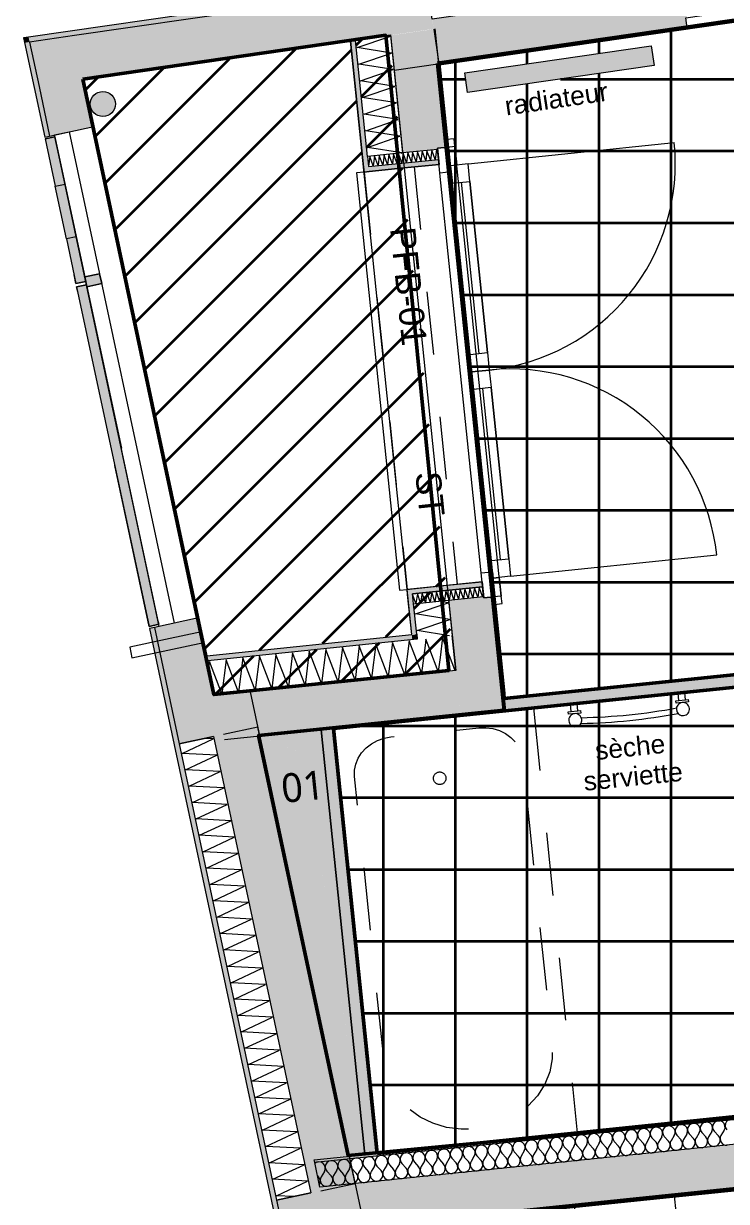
# Model space of a CAD drawing. Header units: metres. Extents: x 399 to 3028, y -427 to 863.
# Drawn here: x 708.138 to 710.936, y -305.927 to -301.239 of the extents above; entities that cross this region are included whole.
import ezdxf

# ---------------------------------------------------------------- set-up
doc = ezdxf.new("R2010")
doc.units = ezdxf.units.M
for name, pattern in [('IMPORT-Tirets _4_', [1.146527, 0.705556, -0.440972]), ('IMPORT-Traits _4_', [1.411111, 0.705556, -0.705556]), ('IMPORT-Traits plan _6_', [0.5, 0.25, -0.25])]:
    doc.linetypes.add(name, pattern=pattern)
for name, color, linetype, lineweight in [('01-Balcons_structure_Stylo_No__89', 252, 'Continuous', 18), ('01-Dalles_3D_Stylo_No__1', 250, 'Continuous', 9), ('01-Dalles_3D_Stylo_No__2', 8, 'Continuous', 9), ('01-Murs LOGTS', 250, 'Continuous', 9), ('01-Murs LOGTS_Stylo_No__1', 250, 'Continuous', 9), ('01-Murs LOGTS_Stylo_No__2', 8, 'Continuous', 9), ('01-Murs_structure', 250, 'Continuous', 9), ('01-Murs_structure_Stylo_No__1', 250, 'Continuous', 9), ('01-Murs_structure_Stylo_No__2', 8, 'Continuous', 9), ('01-Poteaux 12x24_structure', 250, 'Continuous', 9), ('01-Poteaux 12x24_structure_Stylo_No__1', 250, 'Continuous', 9), ('01-Tole ajourée_Stylo_No__1', 250, 'Continuous', 9), ('01-Tole ajourée_Stylo_No__2', 8, 'Continuous', 9), ('02-Cloisons_2nd oeuvre', 250, 'Continuous', 9), ('02-Cloisons_2nd oeuvre_Stylo_No__47', 7, 'Continuous', 18), ('02-Gaines numerotées_Stylo_No__1', 250, 'Continuous', 9), ('02-Gaines numerotées_Stylo_No__2', 8, 'Continuous', 9), ('02-Serrurerie GC_snd oeuvre', 250, 'Continuous', 9), ('02-Serrurerie GC_snd oeuvre_Stylo_No__1', 250, 'Continuous', 9), ('02-Serrurerie_2nd oeuvre_Stylo_No__1', 250, 'Continuous', 9), ('03-Mobilier 2D_2D_Stylo_No__1', 250, 'Continuous', 9), ('03-Mobilier_Stylo_No__121', 7, 'Continuous', 18), ('03-Radiateurs_Stylo_No__1', 250, 'Continuous', 9), ('03-Radiateurs_Stylo_No__62', 253, 'Continuous', 9), ('04-Textes 100_text_Stylo_No__2', 8, 'Continuous', 9), ('06-SHAB pièces 50_Stylo_No__102', 71, 'Continuous', 50), ('AES-Charge', 5, 'Continuous', 35), ('Fenêtres ARCHICAD_Stylo_No__1', 250, 'Continuous', 9), ('Marques de fenêtre ARCHICAD_Stylo_No__1', 250, 'Continuous', 9), ('Plan De Charge - PH R_1_dwg', 8, 'Continuous', 9)]:
    doc.layers.add(name, color=color, linetype=linetype, lineweight=lineweight)
doc.styles.add('Arial', font='arial.ttf', dxfattribs={"height": 0.1})
doc.styles.add('Arial_4', font='arial.ttf', dxfattribs={"height": 0.075})
doc.styles.add('Malgun Gothic Semilight', font='malgunsl.ttf', dxfattribs={"height": 0.115})

# ---------------------------------------------------------------- blocks, each defined once
blk = doc.blocks.new('Plan De Charge - PH R_1_dwg__X41-779180-Plan De Charge - PH R_1 1_100')
at = {"layer": '01-Murs_structure_Stylo_No__2', "flags": 128}
for points in [[(358.5938, -303.7144), (358.5799, -303.8245), (358.5753, -303.8123)], [(358.6532, -303.7626), (358.6462, -303.8177), (358.6127, -303.7297)]]:
    blk.add_lwpolyline(points, dxfattribs=at)
blk = doc.blocks.new('Plan De Charge - PH R_1_dwg__X42-779181-Plan De Charge - PH R_1 1_100')
at = {"layer": '01-Murs_structure_Stylo_No__2', "flags": 128}
for points in [[(358.5753, -303.8123), (358.5307, -303.6956), (358.5136, -303.8313), (358.4644, -303.7024), (358.4473, -303.8382)], [(358.1157, -303.8723), (358.0665, -303.7434), (358.0494, -303.8792)], [(358.182, -303.8655), (358.1329, -303.7366), (358.1157, -303.8723)], [(358.2483, -303.8587), (358.1992, -303.7298), (358.182, -303.8655)], [(358.3147, -303.8518), (358.2655, -303.7229), (358.2483, -303.8587)], [(358.381, -303.845), (358.3318, -303.7161), (358.3147, -303.8518)], [(358.4473, -303.8382), (358.3981, -303.7093), (358.381, -303.845)], [(357.7841, -303.9065), (357.735, -303.7776), (357.7328, -303.795)], [(357.8505, -303.8997), (357.8013, -303.7708), (357.7841, -303.9065)], [(357.9168, -303.8928), (357.8676, -303.7639), (357.8505, -303.8997)], [(357.9831, -303.886), (357.9339, -303.7571), (357.9168, -303.8928)], [(358.0494, -303.8792), (358.0002, -303.7503), (357.9831, -303.886)]]:
    blk.add_lwpolyline(points, dxfattribs=at)
blk = doc.blocks.new('Plan De Charge - PH R_1_dwg__X43-779182-Plan De Charge - PH R_1 1_100')
at = {"layer": '01-Murs_structure_Stylo_No__2', "flags": 128}
for points in [[(358.6127, -303.7297), (358.5971, -303.6888), (358.5938, -303.7144)], [(358.7144, -303.7964), (358.7126, -303.8108), (358.6634, -303.6819), (358.6532, -303.7626)]]:
    blk.add_lwpolyline(points, dxfattribs=at)
blk = doc.blocks.new('Plan De Charge - PH R_1_dwg__X44-779183-Plan De Charge - PH R_1 1_100')
at = {"layer": '01-Murs LOGTS_Stylo_No__2'}
for p, q in [((359.5855, -305.6645), (359.5726, -305.6859)), ((359.5954, -305.6635), (359.6124, -305.6818)), ((359.6352, -305.6594), (359.6224, -305.6808)), ((359.6452, -305.6583), (359.6621, -305.6767)), ((359.685, -305.6542), (359.6721, -305.6757)), ((359.6949, -305.6532), (359.7119, -305.6716)), ((359.7347, -305.6491), (359.7218, -305.6705)), ((359.7446, -305.6481), (359.7616, -305.6664)), ((359.7844, -305.644), (359.7716, -305.6654)), ((359.1379, -305.7106), (359.125, -305.732)), ((359.1478, -305.7096), (359.1648, -305.7279)), ((359.1876, -305.7055), (359.1747, -305.7269)), ((359.1975, -305.7045), (359.2145, -305.7228)), ((359.2373, -305.7004), (359.2245, -305.7218)), ((359.2473, -305.6993), (359.2642, -305.7177)), ((359.2871, -305.6952), (359.2742, -305.7167)), ((359.297, -305.6942), (359.314, -305.7126)), ((359.3368, -305.6901), (359.3239, -305.7115)), ((359.3468, -305.6891), (359.3637, -305.7074)), ((359.3865, -305.685), (359.3737, -305.7064)), ((359.3965, -305.684), (359.4135, -305.7023)), ((359.4363, -305.6799), (359.4234, -305.7013)), ((359.4462, -305.6788), (359.4632, -305.6972)), ((359.486, -305.6747), (359.4731, -305.6962)), ((359.496, -305.6737), (359.5129, -305.6921)), ((359.5358, -305.6696), (359.5229, -305.691)), ((359.5457, -305.6686), (359.5627, -305.6869)), ((358.6902, -305.7567), (358.6774, -305.7782)), ((358.7002, -305.7557), (358.7171, -305.7741)), ((358.74, -305.7516), (358.7271, -305.773)), ((358.7499, -305.7506), (358.7669, -305.7689)), ((358.7897, -305.7465), (358.7768, -305.7679)), ((358.7996, -305.7455), (358.8166, -305.7638)), ((358.8394, -305.7414), (358.8266, -305.7628)), ((358.8494, -305.7403), (358.8664, -305.7587)), ((358.8892, -305.7362), (358.8763, -305.7577)), ((358.8991, -305.7352), (358.9161, -305.7536)), ((358.9389, -305.7311), (358.926, -305.7525)), ((358.9489, -305.7301), (358.9658, -305.7484)), ((358.9886, -305.726), (358.9758, -305.7474)), ((358.9986, -305.725), (359.0156, -305.7433)), ((359.0384, -305.7209), (359.0255, -305.7423)), ((359.0483, -305.7198), (359.0653, -305.7382)), ((359.0881, -305.7157), (359.0753, -305.7372)), ((359.0981, -305.7147), (359.115, -305.7331)), ((358.2028, -305.807), (358.2198, -305.8253)), ((358.2426, -305.8029), (358.2297, -305.8243)), ((358.2525, -305.8018), (358.2695, -305.8202)), ((358.2923, -305.7977), (358.2795, -305.8192)), ((358.3023, -305.7967), (358.3193, -305.8151)), ((358.3421, -305.7926), (358.3292, -305.814)), ((358.352, -305.7916), (358.369, -305.8099)), ((358.3918, -305.7875), (358.3789, -305.8089)), ((358.4018, -305.7865), (358.4187, -305.8048)), ((358.4415, -305.7824), (358.4287, -305.8038)), ((358.4515, -305.7813), (358.4685, -305.7997)), ((358.4913, -305.7772), (358.4784, -305.7987)), ((358.5012, -305.7762), (358.5182, -305.7946)), ((358.541, -305.7721), (358.5281, -305.7935)), ((358.551, -305.7711), (358.5679, -305.7894)), ((358.5908, -305.767), (358.5779, -305.7884)), ((358.6007, -305.766), (358.6177, -305.7843)), ((358.6405, -305.7619), (358.6276, -305.7833)), ((358.6504, -305.7608), (358.6674, -305.7792)), ((358.1657, -305.8257), (358.17, -305.8304)), ((358.1929, -305.808), (358.18, -305.8294))]:
    blk.add_line(p, q, dxfattribs=at)
for centre, start, end in [((359.6635, -305.6414), 329.0133, 222.7531), ((359.7133, -305.6362), 329.0133, 222.7531), ((359.763, -305.6311), 329.0133, 222.7531), ((359.8127, -305.626), 329.0133, 222.7531), ((359.2159, -305.6875), 329.0133, 222.7531), ((359.2656, -305.6824), 329.0133, 222.7531), ((359.3154, -305.6772), 329.0133, 222.7531), ((359.3651, -305.6721), 329.0133, 222.7531), ((359.4148, -305.667), 329.0133, 222.7531), ((359.4646, -305.6619), 329.0133, 222.7531), ((359.5143, -305.6567), 329.0133, 222.7531), ((359.5641, -305.6516), 329.0133, 222.7531), ((359.6138, -305.6465), 329.0133, 222.7531), ((359.793, -305.6783), 149.0133, 275.8832), ((358.7683, -305.7336), 329.0133, 222.7531), ((358.818, -305.7285), 329.0133, 222.7531), ((358.8677, -305.7234), 329.0133, 222.7531), ((358.9175, -305.7182), 329.0133, 222.7531), ((358.9672, -305.7131), 329.0133, 222.7531), ((359.017, -305.708), 329.0133, 222.7531), ((359.0667, -305.7029), 329.0133, 222.7531), ((359.1164, -305.6977), 329.0133, 222.7531), ((359.1662, -305.6926), 329.0133, 222.7531), ((359.2956, -305.7295), 275.8832, 42.7531), ((359.3454, -305.7244), 149.0133, 275.8832), ((359.3454, -305.7244), 275.8832, 42.7531), ((359.3951, -305.7193), 149.0133, 275.8832), ((359.3951, -305.7193), 275.8832, 42.7531), ((359.4448, -305.7142), 149.0133, 275.8832), ((359.4448, -305.7142), 275.8832, 42.7531), ((359.4946, -305.709), 149.0133, 275.8832), ((359.4946, -305.709), 275.8832, 42.7531), ((359.5443, -305.7039), 149.0133, 275.8832), ((359.5443, -305.7039), 275.8832, 42.7531), ((359.594, -305.6988), 149.0133, 275.8832), ((359.594, -305.6988), 275.8832, 42.7531), ((359.6438, -305.6937), 149.0133, 275.8832), ((359.6438, -305.6937), 275.8832, 42.7531), ((359.6935, -305.6885), 149.0133, 275.8832), ((359.6935, -305.6885), 275.8832, 42.7531), ((359.7433, -305.6834), 149.0133, 275.8832), ((359.7433, -305.6834), 275.8832, 42.7531), ((358.2709, -305.7849), 329.0133, 222.7531), ((358.3206, -305.7797), 329.0133, 222.7531), ((358.3704, -305.7746), 329.0133, 222.7531), ((358.4201, -305.7695), 329.0133, 222.7531), ((358.4698, -305.7644), 329.0133, 222.7531), ((358.5196, -305.7592), 329.0133, 222.7531), ((358.5693, -305.7541), 329.0133, 222.7531), ((358.6191, -305.749), 329.0133, 222.7531), ((358.6688, -305.7439), 329.0133, 222.7531), ((358.7185, -305.7387), 329.0133, 222.7531), ((358.848, -305.7757), 275.8832, 42.7531), ((358.8977, -305.7705), 149.0133, 275.8832), ((358.8977, -305.7705), 275.8832, 42.7531), ((358.9475, -305.7654), 149.0133, 275.8832), ((358.9475, -305.7654), 275.8832, 42.7531), ((358.9972, -305.7603), 149.0133, 275.8832), ((358.9972, -305.7603), 275.8832, 42.7531), ((359.0469, -305.7552), 149.0133, 275.8832), ((359.0469, -305.7552), 275.8832, 42.7531), ((359.0967, -305.75), 149.0133, 275.8832), ((359.0967, -305.75), 275.8832, 42.7531), ((359.1464, -305.7449), 149.0133, 275.8832), ((359.1464, -305.7449), 275.8832, 42.7531), ((359.1962, -305.7398), 149.0133, 275.8832), ((359.1962, -305.7398), 275.8832, 42.7531), ((359.2459, -305.7347), 149.0133, 275.8832), ((359.2459, -305.7347), 275.8832, 42.7531), ((359.2956, -305.7295), 149.0133, 275.8832), ((358.1714, -305.7951), 329.0133, 130.734), ((358.2212, -305.79), 329.0133, 222.7531), ((358.4004, -305.8218), 275.8832, 42.7531), ((358.4501, -305.8167), 149.0133, 275.8832), ((358.4501, -305.8167), 275.8832, 42.7531), ((358.4998, -305.8115), 149.0133, 275.8832), ((358.4998, -305.8115), 275.8832, 42.7531), ((358.5496, -305.8064), 149.0133, 275.8832), ((358.5496, -305.8064), 275.8832, 42.7531), ((358.5993, -305.8013), 149.0133, 275.8832), ((358.5993, -305.8013), 275.8832, 42.7531), ((358.6491, -305.7962), 149.0133, 275.8832), ((358.6491, -305.7962), 275.8832, 42.7531), ((358.6988, -305.791), 149.0133, 275.8832), ((358.6988, -305.791), 275.8832, 42.7531), ((358.7485, -305.7859), 149.0133, 275.8832), ((358.7485, -305.7859), 275.8832, 42.7531), ((358.7983, -305.7808), 149.0133, 275.8832), ((358.7983, -305.7808), 275.8832, 42.7531), ((358.848, -305.7757), 149.0133, 275.8832), ((358.1517, -305.8474), 328.7791, 42.7531), ((358.2014, -305.8423), 149.0133, 275.8832), ((358.2014, -305.8423), 275.8832, 42.7531), ((358.2512, -305.8372), 149.0133, 275.8832), ((358.2512, -305.8372), 275.8832, 42.7531), ((358.3009, -305.832), 149.0133, 275.8832), ((358.3009, -305.832), 275.8832, 42.7531), ((358.3506, -305.8269), 149.0133, 275.8832), ((358.3506, -305.8269), 275.8832, 42.7531), ((358.4004, -305.8218), 149.0133, 275.8832)]:
    blk.add_arc(centre, 0.025, start, end, dxfattribs=at)
blk = doc.blocks.new('Plan De Charge - PH R_1_dwg__X387-779603-Plan De Charge - PH R_1 1_100')
at = {"layer": '01-Murs_structure_Stylo_No__2', "flags": 128}
for points in [[(357.8477, -304.5424), (357.71, -304.5352), (357.8338, -304.4772), (357.6961, -304.47), (357.8199, -304.412), (357.6822, -304.4048), (357.806, -304.3468), (357.6683, -304.3396), (357.7921, -304.2816), (357.6544, -304.2744), (357.7782, -304.2164), (357.6405, -304.2092), (357.7643, -304.1512), (357.6266, -304.144), (357.7504, -304.086), (357.7176, -304.0843)], [(357.8616, -304.6076), (357.7239, -304.6004), (357.8477, -304.5424)], [(357.8755, -304.6728), (357.7378, -304.6656), (357.8616, -304.6076)], [(357.8894, -304.738), (357.7517, -304.7308), (357.8755, -304.6728)], [(357.9033, -304.8032), (357.7656, -304.796), (357.8894, -304.738)], [(357.9172, -304.8684), (357.7795, -304.8612), (357.9033, -304.8032)], [(357.9311, -304.9336), (357.7934, -304.9264), (357.9172, -304.8684)], [(357.945, -304.9988), (357.8073, -304.9916), (357.9311, -304.9336)], [(357.9589, -305.064), (357.8212, -305.0568), (357.945, -304.9988)], [(357.9728, -305.1292), (357.8351, -305.122), (357.9589, -305.064)], [(357.9867, -305.1944), (357.849, -305.1872), (357.9728, -305.1292)], [(358.0006, -305.2596), (357.8629, -305.2525), (357.9867, -305.1944)], [(358.0145, -305.3248), (357.8768, -305.3177), (358.0006, -305.2596)], [(358.0284, -305.39), (357.8907, -305.3829), (358.0145, -305.3248)], [(358.0423, -305.4552), (357.9046, -305.4481), (358.0284, -305.39)], [(358.0562, -305.5204), (357.9185, -305.5133), (358.0423, -305.4552)], [(358.0701, -305.5856), (357.9324, -305.5785), (358.0562, -305.5204)], [(358.084, -305.6508), (357.9463, -305.6437), (358.0701, -305.5856)], [(358.0979, -305.716), (357.9602, -305.7089), (358.084, -305.6508)], [(358.1118, -305.7812), (357.9741, -305.7741), (358.0979, -305.716)], [(358.0699, -305.908), (358.0019, -305.9045), (358.1257, -305.8464), (357.988, -305.8393), (358.1118, -305.7812)]]:
    blk.add_lwpolyline(points, dxfattribs=at)
blk = doc.blocks.new('Plan De Charge - PH R_1_dwg__X450-779678-Plan De Charge - PH R_1 1_100')
at = {"layer": '01-Murs_structure_Stylo_No__2'}
blk.add_line((358.4527, -301.2895), (358.4418, -301.2878), dxfattribs=at)
at = {"layer": '01-Murs_structure_Stylo_No__2', "flags": 128}
for points in [[(358.4595, -301.3558), (358.3233, -301.334), (358.4527, -301.2895)], [(358.4663, -301.4221), (358.3301, -301.4003), (358.4595, -301.3558)], [(358.4732, -301.4885), (358.337, -301.4666), (358.4663, -301.4221)], [(358.48, -301.5548), (358.3438, -301.5329), (358.4732, -301.4885)], [(358.4868, -301.6211), (358.3506, -301.5992), (358.48, -301.5548)], [(358.499, -301.7542), (358.5005, -301.7537), (358.3643, -301.7319), (358.4937, -301.6874), (358.3575, -301.6655), (358.4868, -301.6211)]]:
    blk.add_lwpolyline(points, dxfattribs=at)
blk = doc.blocks.new('Plan De Charge - PH R_1_dwg__X451-779679-Plan De Charge - PH R_1 1_100')
at = {"layer": '01-Murs_structure_Stylo_No__2'}
blk.add_line((358.685, -303.5442), (358.6482, -303.5383), dxfattribs=at)
at = {"layer": '01-Murs_structure_Stylo_No__2', "flags": 128}
blk.add_lwpolyline([(358.6912, -303.6757), (358.5625, -303.655), (358.6918, -303.6106), (358.5556, -303.5887), (358.685, -303.5442)], dxfattribs=at)
blk = doc.blocks.new('Plan De Charge - PH R_1_dwg__X452-779680-Plan De Charge - PH R_1 1_100')
at = {"layer": '01-Murs_structure_Stylo_No__2', "flags": 128}
for points in [[(358.5202, -301.7913), (358.5062, -301.7545), (358.5013, -301.7932), (358.4872, -301.7564), (358.4823, -301.7952), (358.4683, -301.7584), (358.4634, -301.7971), (358.4493, -301.7603), (358.4444, -301.7991), (358.4304, -301.7623), (358.4255, -301.801), (358.4114, -301.7642), (358.4065, -301.803), (358.3925, -301.7662), (358.3876, -301.805), (358.3735, -301.7681), (358.3686, -301.8069)], [(358.5392, -301.7893), (358.5251, -301.7525), (358.5202, -301.7913)], [(358.5581, -301.7874), (358.5441, -301.7506), (358.5392, -301.7893)], [(358.5771, -301.7854), (358.563, -301.7486), (358.5581, -301.7874)], [(358.596, -301.7835), (358.582, -301.7467), (358.5771, -301.7854)], [(358.615, -301.7815), (358.6009, -301.7447), (358.596, -301.7835)], [(358.645, -301.757), (358.6388, -301.7408), (358.6339, -301.7796), (358.6199, -301.7427), (358.615, -301.7815)]]:
    blk.add_lwpolyline(points, dxfattribs=at)
blk = doc.blocks.new('Plan De Charge - PH R_1_dwg__X453-779681-Plan De Charge - PH R_1 1_100')
at = {"layer": '01-Murs_structure_Stylo_No__2', "flags": 128}
for points in [[(358.6957, -303.4942), (358.6894, -303.5331), (358.6767, -303.4962), (358.6705, -303.5351), (358.6578, -303.4981), (358.6516, -303.537), (358.6388, -303.5001), (358.6326, -303.539), (358.6199, -303.502), (358.6137, -303.5409), (358.601, -303.504), (358.5947, -303.5429), (358.582, -303.5059), (358.5758, -303.5448), (358.5631, -303.5079), (358.5568, -303.5468), (358.5441, -303.5098)], [(358.7146, -303.4922), (358.7084, -303.5312), (358.6957, -303.4942)], [(358.7336, -303.4903), (358.7273, -303.5292), (358.7146, -303.4922)], [(358.7525, -303.4883), (358.7463, -303.5273), (358.7336, -303.4903)], [(358.7715, -303.4864), (358.7652, -303.5253), (358.7525, -303.4883)], [(358.7904, -303.4844), (358.7842, -303.5234), (358.7715, -303.4864)], [(358.8248, -303.5023), (358.8221, -303.5194), (358.8094, -303.4825), (358.8031, -303.5214), (358.7904, -303.4844)]]:
    blk.add_lwpolyline(points, dxfattribs=at)
blk = doc.blocks.new('Plan De Charge - PH R_1_dwg_Fenêtre châssis double 22_4-779682-Plan De Charge - PH R_1 1_100')
at = {"layer": 'Fenêtres ARCHICAD_Stylo_No__1', "linetype": 'IMPORT-Traits plan _6_'}
for p, q in [((358.6824, -301.7303), (358.8669, -303.5208)), ((358.5498, -301.8093), (358.721, -303.4705)), ((358.3509, -301.8298), (358.5221, -303.491))]:
    blk.add_line(p, q, dxfattribs=at)
at = {"layer": 'Fenêtres ARCHICAD_Stylo_No__1'}
for p, q in [((358.7725, -302.5554), (358.7023, -301.874)), ((358.7371, -301.8704), (358.8073, -302.5518)), ((358.8571, -303.3761), (358.7868, -302.6947)), ((358.8217, -302.6911), (358.8919, -303.3725)), ((358.9339, -303.4385), (359.7545, -303.354))]:
    blk.add_line(p, q, dxfattribs=at)
at = {"layer": 'Fenêtres ARCHICAD_Stylo_No__1', "flags": 128}
for points in [[(358.8272, -303.5249), (358.8205, -303.4603), (358.8272, -303.5249), (358.8669, -303.5208), (358.8272, -303.5249), (358.8169, -303.4254), (358.8617, -303.4208), (358.8642, -303.4457), (358.8891, -303.4431), (358.8968, -303.5177), (358.7123, -301.7272), (358.7092, -301.6974), (358.6794, -301.7005), (358.6824, -301.7303), (358.7123, -301.7272), (358.72, -301.8018), (358.6951, -301.8044), (358.6977, -301.8293), (358.6529, -301.8339), (358.6426, -301.7344), (358.6824, -301.7303), (358.6426, -301.7344), (358.6493, -301.7991), (358.6426, -301.7344)], [(358.7647, -301.7972), (358.6951, -301.8044), (358.7023, -301.874), (358.7719, -301.8669), (358.7647, -301.7972), (359.5854, -301.7127)], [(358.6493, -301.7991), (358.51, -301.8134), (358.3708, -301.8278), (358.3509, -301.8298), (358.3211, -301.8329), (358.4922, -303.4941), (358.5221, -303.491), (358.542, -303.489), (358.6812, -303.4746), (358.8205, -303.4603)], [(358.8169, -303.4254), (358.7349, -302.6297), (358.6529, -301.8339)]]:
    blk.add_lwpolyline(points, dxfattribs=at)
for points in [[(358.6794, -301.7005), (358.6824, -301.7303)], [(358.8421, -302.5482), (358.7719, -301.8669)], [(358.7797, -302.625), (358.7725, -302.5554), (358.8421, -302.5482), (358.8493, -302.6179)], [(358.9267, -303.3689), (358.8565, -302.6875), (358.7868, -302.6947), (358.7797, -302.625), (358.8493, -302.6179), (358.8565, -302.6875)], [(358.8642, -303.4457), (358.8571, -303.3761), (358.9267, -303.3689), (358.9339, -303.4385)], [(358.87, -303.5507), (358.8669, -303.5208), (358.87, -303.5507), (358.8999, -303.5476), (358.8968, -303.5177), (358.8669, -303.5208)]]:
    blk.add_lwpolyline(points, close=True, dxfattribs=at)
at = {"layer": 'Fenêtres ARCHICAD_Stylo_No__1'}
for centre, start, end in [((358.7647, -301.7972), 275.8832, 5.8832), ((358.9339, -303.4385), 5.8832, 95.8832)]:
    blk.add_arc(centre, 0.825, start, end, dxfattribs=at)
blk = doc.blocks.new('Plan De Charge - PH R_1_dwg-779150-Plan De Charge - PH R_1 1_100')
at = {"layer": '01-Dalles_3D_Stylo_No__2'}
h = blk.add_hatch(dxfattribs=at)
h.set_pattern_fill('FP_63', color=256, style=0, pattern_type=2)
h.set_pattern_definition([(5.901, (360.996, -307.072), (-0.041124, 0.39788), []), (95.901, (360.996, -307.072), (0.39788, 0.041124), [])])
h.paths.add_polyline_path([(359.0242, -309.8527), (359.0499, -309.8501), (361.0425, -309.6448), (360.9903, -309.1264), (360.7905, -307.1737), (363.6096, -306.8825), (363.4685, -305.5056), (358.2129, -306.0472), (359.0236, -309.8501)])
at = {"layer": '01-Murs LOGTS', "lineweight": 35}
for color, points in [(10, [(358.1542, -305.7718), (362.2487, -305.3499), (362.2476, -305.3399), (358.1521, -305.7619)]), (18, [(358.2129, -306.0471), (362.2774, -305.6284), (362.2589, -305.4493), (358.1751, -305.8701), (358.2124, -306.045)])]:
    blk.add_hatch(color=color, dxfattribs=at).paths.add_polyline_path(points)
at = {"layer": '01-Murs_structure', "lineweight": 35}
for color, points in [(10, [(357.0194, -301.312), (358.6024, -301.0826), (358.5996, -301.0628), (357.0152, -301.2924), (357.0158, -301.2953)]), (18, [(357.2356, -301.4626), (358.6281, -301.2599), (358.5996, -301.083), (357.1979, -301.2862), (357.2348, -301.459)]), (18, [(358.6483, -301.3993), (359.637, -301.256), (359.6328, -301.2162), (359.6362, -301.2157), (359.6162, -301.0771), (358.6225, -301.2212), (358.6481, -301.3975)]), (10, [(357.0194, -301.312), (357.0152, -301.2924), (356.9954, -301.2953), (357.0152, -301.3091)]), (10, [(356.9996, -301.3149), (357.0194, -301.312), (356.9954, -301.2953), (356.999, -301.312)]), (18, [(357.2356, -301.4626), (357.1979, -301.2862), (357.0194, -301.312), (357.2318, -301.46)]), (18, [(358.5039, -301.7537), (358.6432, -301.7394), (358.6433, -301.7343), (358.6824, -301.7303), (358.6426, -301.3601), (358.6283, -301.2607), (358.4557, -301.2858), (358.5019, -301.7344)]), (10, [(357.0797, -301.6905), (357.0992, -301.6864), (357.0194, -301.312), (356.9996, -301.3149), (357.0788, -301.6864)]), (18, [(357.057, -301.4885), (357.2356, -301.4626), (357.0194, -301.312), (357.0515, -301.4626)]), (10, [(358.3488, -301.8099), (358.3687, -301.8079), (358.317, -301.3059), (358.2972, -301.3087), (358.3131, -301.4626)]), (18, [(357.0992, -301.6864), (357.2753, -301.6488), (357.2356, -301.4626), (357.057, -301.4885), (357.0811, -301.6015)]), (10, [(358.3509, -301.8298), (358.6493, -301.7991), (358.6473, -301.7792), (358.3488, -301.8099)]), (10, [(358.5241, -303.5109), (358.8225, -303.4802), (358.8205, -303.4603), (358.5221, -303.491)]), (10, [(358.5406, -303.6711), (358.5605, -303.669), (358.5427, -303.509), (358.5241, -303.5109), (358.5404, -303.669)]), (18, [(358.7162, -303.8138), (358.8952, -303.7954), (358.8669, -303.5208), (358.8272, -303.5249), (358.8266, -303.5199), (358.6874, -303.5343), (358.7143, -303.7954)]), (10, [(357.5955, -304.1103), (357.6151, -304.1061), (357.5162, -303.6424), (357.4966, -303.6466), (357.5946, -304.1061)]), (18, [(357.6151, -304.1061), (357.7911, -304.0686), (357.6922, -303.6049), (357.5162, -303.6424), (357.6031, -304.0501)]), (10, [(357.7285, -303.7749), (358.5425, -303.6889), (358.5406, -303.6711), (357.7243, -303.7552)]), (10, [(358.5427, -303.691), (358.5626, -303.6889), (358.5406, -303.6711), (358.5425, -303.6889)]), (10, [(358.5626, -303.6889), (358.5605, -303.669), (358.5427, -303.6728), (358.5605, -303.6873)]), (18, [(357.7956, -304.0897), (358.7346, -303.9929), (358.7162, -303.8138), (357.7578, -303.9126), (357.7911, -304.0686)]), (18, [(358.9137, -303.9744), (358.8952, -303.7954), (358.7162, -303.8138), (358.9104, -303.9718)]), (18, [(358.7346, -303.9929), (358.9137, -303.9744), (358.7162, -303.8138), (358.7343, -303.9897)]), (18, [(358.1392, -305.8932), (358.1783, -305.8849), (358.1751, -305.8701), (358.3152, -305.8557), (358.2942, -305.7573), (358.1542, -305.7718), (358.1521, -305.7619), (358.2914, -305.7448), (357.9355, -304.0752), (357.7956, -304.0897), (357.7911, -304.0686), (357.752, -304.0769), (358.1374, -305.8849)]), (10, [(357.9827, -305.9266), (358.0022, -305.9224), (357.6151, -304.1061), (357.5955, -304.1103), (357.9756, -305.8932)]), (18, [(358.0604, -306.195), (358.2364, -306.1575), (358.1783, -305.8849), (358.0022, -305.9224), (358.0427, -306.1121)]), (10, [(358.0408, -306.1992), (358.0604, -306.195), (358.0022, -305.9224), (357.9827, -305.9266), (358.0399, -306.195)])]:
    blk.add_hatch(color=color, dxfattribs=at).paths.add_polyline_path(points)
at = {"layer": '01-Poteaux 12x24_structure', "lineweight": 35}
blk.add_hatch(color=135, dxfattribs=at).paths.add_polyline_path([(357.3111, -301.6088), (357.3241, -301.6071), (357.3361, -301.6021), (357.3465, -301.5942), (357.3544, -301.5838), (357.3594, -301.5717), (357.3611, -301.5588), (357.3594, -301.5459), (357.3544, -301.5338), (357.3465, -301.5234), (357.3361, -301.5155), (357.3241, -301.5105), (357.3063, -301.5094), (357.2982, -301.5105), (357.2861, -301.5155), (357.2753, -301.5241), (357.2678, -301.5338), (357.2629, -301.5459), (357.2611, -301.5588), (357.2629, -301.5717), (357.2678, -301.5838), (357.2758, -301.5942), (357.2861, -301.6021), (357.3063, -301.6082)])
at = {"layer": '01-Tole ajourée_Stylo_No__2', "lineweight": 35}
for color, points in [(254, [(357.1213, -301.8858), (357.1604, -301.8774), (357.1202, -301.6891), (357.0811, -301.6974), (357.0992, -301.7823)]), (10, [(357.1661, -302.0961), (357.2052, -302.0877), (357.1604, -301.8774), (357.1213, -301.8858), (357.1604, -302.0693)]), (254, [(357.204, -302.274), (357.2432, -302.2657), (357.2052, -302.0877), (357.1661, -302.0961), (357.1979, -302.2454)]), (254, [(357.4948, -303.6382), (357.534, -303.6298), (357.2458, -302.2782), (357.2067, -302.2865), (357.2888, -302.6716)])]:
    blk.add_hatch(color=color, dxfattribs=at).paths.add_polyline_path(points)
at = {"layer": '02-Cloisons_2nd oeuvre', "lineweight": 35}
for points in [[(358.9137, -303.9744), (358.9396, -303.9718), (361.5723, -303.7005), (361.5672, -303.6508), (358.9086, -303.9255), (358.9134, -303.9719)], [(358.3538, -305.7411), (358.4033, -305.7337), (358.2293, -304.045), (358.1795, -304.0501), (358.3538, -305.7409)]]:
    blk.add_hatch(color=18, dxfattribs=at).paths.add_polyline_path(points)
at = {"layer": '02-Gaines numerotées_Stylo_No__2', "lineweight": 35}
blk.add_hatch(color=10, dxfattribs=at).paths.add_polyline_path([(358.292, -305.7475), (358.3534, -305.7385), (358.112, -304.1444), (357.9355, -304.0753), (358.2914, -305.7448)])
at = {"layer": '02-Serrurerie GC_snd oeuvre', "lineweight": 35}
blk.add_hatch(color=18, dxfattribs=at).paths.add_polyline_path([(357.2476, -302.2865), (357.3063, -302.2739), (357.2979, -302.2348), (357.2392, -302.2473), (357.2458, -302.2782)])
at = {"layer": '03-Mobilier_Stylo_No__121', "lineweight": 35}
blk.add_hatch(color=10, dxfattribs=at).paths.add_polyline_path([(358.3538, -305.7411), (358.1795, -304.0501), (357.9357, -304.0753), (358.112, -304.1444), (358.3538, -305.741)])
at = {"layer": '03-Radiateurs_Stylo_No__62', "lineweight": 35}
blk.add_hatch(color=43, dxfattribs=at).paths.add_polyline_path([(358.7629, -301.5134), (359.5052, -301.4058), (359.4937, -301.3266), (358.7514, -301.4342)])
at = {"layer": 'AES-Charge'}
h = blk.add_hatch(dxfattribs=at)
h.set_pattern_fill('FP_93', color=1, style=0, pattern_type=2)
h.set_pattern_definition([(0, (46.337, 45.172), (0, 0.286), []), (90, (46.337, 45.172), (-0.286, 2e-17), [])])
h.paths.add_polyline_path([(370.5225, -308.5258), (370.622, -308.5155), (370.3912, -306.2821), (370.2917, -306.2924), (370.5222, -308.523)])
h.paths.add_polyline_path([(371.4269, -308.4323), (373.5676, -308.211), (373.5013, -307.5669), (373.6308, -307.5536), (373.6375, -307.6233), (374.0756, -307.5781), (374.0684, -307.5085), (374.1482, -307.5003), (374.1449, -307.4686), (374.1947, -307.4635), (374.2645, -308.139), (377.6231, -307.7919), (377.3746, -305.38), (379.1499, -305.1945), (378.9042, -302.8093), (373.7696, -303.3384), (373.8926, -304.532), (373.888, -304.5325), (373.9846, -305.4675), (373.989, -305.4671), (374.0342, -305.9055), (370.4011, -306.281), (370.5759, -307.972), (371.371, -307.8901), (371.3782, -307.9783), (371.3105, -307.9852), (371.3575, -308.4227), (371.4252, -308.4158)])
h.paths.add_polyline_path([(373.6373, -308.2038), (373.6373, -308.2038), (373.6332, -308.1646)])
h.paths.add_polyline_path([(374.1946, -308.1462), (374.1946, -308.1462), (374.1784, -307.9888)])
h.paths.add_polyline_path([(377.5009, -307.7126), (377.424, -306.9665), (377.5036, -306.9583), (377.5805, -307.7044), (377.5309, -307.7095)])
h.paths.add_polyline_path([(374.0558, -306.6032), (374.0511, -306.5577), (373.7527, -306.5885), (373.686, -305.9417), (373.7855, -305.9315), (373.847, -306.5285), (374.0957, -306.5029), (374.1055, -306.5981), (374.0684, -306.6019)])
h.paths.add_polyline_path([(358.4033, -305.7337), (359.0242, -305.6721), (361.7465, -305.3915), (361.745, -305.3766), (361.7947, -305.3715), (361.7963, -305.3864), (362.2476, -305.3399), (362.2487, -305.3499), (360.1515, -305.566), (368.2592, -304.7881), (367.7737, -300.0768), (366.9862, -300.1909), (366.9857, -300.1876), (365.2043, -300.4457), (365.2034, -300.4493), (364.9112, -300.492), (364.9809, -300.4848), (365.3243, -303.8176), (364.6777, -303.8843), (364.7099, -304.1965), (364.6601, -304.2016), (364.6228, -303.8396), (365.2694, -303.773), (365.0029, -301.1867), (364.3563, -301.2533), (364.3421, -301.1149), (364.4117, -301.1078), (364.3666, -300.6701), (364.297, -300.6773), (364.2871, -300.5821), (363.6092, -300.6803), (363.6088, -300.677), (361.8274, -300.9352), (361.8264, -300.9387), (360.5277, -301.1269), (360.5272, -301.1236), (359.6366, -301.2527), (359.6357, -301.2562), (358.6483, -301.3993), (358.6824, -301.7303), (358.6777, -301.7308), (358.8622, -303.5213), (358.8669, -303.5208), (358.9086, -303.9247), (361.6964, -303.6374), (361.7036, -303.7071), (362.1412, -303.662), (362.1341, -303.5923), (362.2633, -303.579), (362.3484, -304.4051), (362.2987, -304.4102), (362.273, -304.161), (361.6763, -304.2225), (361.7056, -304.5061), (361.6558, -304.5112), (361.5723, -303.7005), (358.2293, -304.045), (358.3798, -305.5056)])
h.paths.add_polyline_path([(364.462, -305.1117), (363.716, -305.1886), (363.7078, -305.109), (364.4538, -305.0321), (364.4602, -305.094)])
h.paths.add_polyline_path([(363.1837, -305.2535), (363.1827, -305.2436), (364.7508, -305.082), (364.7493, -305.0671), (364.799, -305.0619), (364.8006, -305.0768), (365.8749, -304.9661), (365.8749, -304.9762), (363.194, -305.2524)])
h.paths.add_polyline_path([(368.7264, -304.7433), (372.0718, -304.4223), (372.0657, -304.3631), (372.1154, -304.358), (372.1216, -304.4175), (373.6844, -304.2676), (373.5701, -303.1579), (375.5715, -302.9517), (375.51, -302.3549), (375.2608, -302.3806), (375.2557, -302.3308), (375.6402, -302.2912), (375.6474, -302.3608), (376.0851, -302.3157), (376.0779, -302.2461), (376.1858, -302.235), (376.2524, -302.8815), (378.8836, -302.6099), (378.4621, -298.5277), (377.7663, -298.6285), (377.7658, -298.6252), (375.9844, -298.8834), (375.9836, -298.8869), (374.4741, -299.1057), (374.4736, -299.1023), (372.6922, -299.3605), (372.6913, -299.3641), (371.9834, -299.4666), (372.2162, -301.7261), (372.1665, -301.7312), (371.9339, -299.4738), (371.1166, -299.5923), (371.1161, -299.5889), (370.2254, -299.718), (370.2245, -299.7216), (369.2741, -299.8593), (369.2736, -299.856), (368.3829, -299.9851), (368.382, -299.9886), (367.9718, -300.048), (368.2831, -303.0693), (372.2621, -302.6594), (372.2556, -302.5966), (372.3054, -302.5915), (372.32, -302.7338), (372.2504, -302.7409), (372.2965, -303.1785), (372.3651, -303.1715), (372.3733, -303.251), (372.0053, -303.2889), (372.0252, -303.4927), (371.9765, -303.4977), (371.8992, -302.747), (368.5562, -303.0914), (368.6715, -304.2106), (368.6019, -304.2178), (368.647, -304.6555), (368.7166, -304.6483)])
h.paths.add_polyline_path([(362.2429, -304.0636), (362.2429, -304.0636), (362.2398, -304.034)])
h.paths.add_polyline_path([(374.1901, -303.0472), (374.1819, -302.9677), (374.928, -302.8908), (374.9362, -302.9704), (374.7917, -302.9853)])
h.paths.add_polyline_path([(377.7435, -303.0373), (377.7353, -302.9577), (378.4814, -302.8811), (378.4896, -302.9607), (377.7464, -303.037)])
h.paths.add_polyline_path([(358.7629, -301.5134), (358.7514, -301.4342), (359.4937, -301.3266), (359.5052, -301.4058), (359.0466, -301.4723)])
h.paths.add_polyline_path([(367.0009, -300.3154), (366.9894, -300.2362), (367.7316, -300.1286), (367.7431, -300.2078), (367.7387, -300.2084)])
h.paths.add_polyline_path([(369.4241, -299.9621), (369.4127, -299.8829), (370.1549, -299.7753), (370.1664, -299.8545), (370.1331, -299.8593)])
h.paths.add_polyline_path([(378.4428, -299.4559), (378.3659, -298.7098), (378.4455, -298.7016), (378.5224, -299.4477), (378.4493, -299.4552)])
h = blk.add_hatch(dxfattribs=at)
h.set_pattern_fill('FP_92', color=4, style=0, pattern_type=2)
h.set_pattern_definition([(45, (46.337, 45.172), (-0.11242998, 0.11242998), [])])
h.paths.add_polyline_path([(357.7572, -303.9095), (358.711, -303.8096), (358.6786, -303.495), (358.5442, -303.5109), (358.5626, -303.6889), (357.7285, -303.7749)])
h.paths.add_polyline_path([(357.7243, -303.7552), (358.5404, -303.669), (358.5241, -303.4908), (358.6765, -303.4751), (358.5039, -301.814), (358.3509, -301.8298), (358.2972, -301.3087), (357.2356, -301.4626), (357.2753, -301.6488), (357.2721, -301.6495), (357.6882, -303.6058), (357.6922, -303.6049)])
h.paths.add_polyline_path([(358.3687, -301.8079), (358.5033, -301.794), (358.451, -301.2864), (358.317, -301.3059), (358.3658, -301.7792)])
h.paths.add_polyline_path([(357.3111, -301.6088), (357.2982, -301.6071), (357.2861, -301.6021), (357.2753, -301.5935), (357.2678, -301.5838), (357.2629, -301.5717), (357.2611, -301.5588), (357.2629, -301.5459), (357.2678, -301.5338), (357.2758, -301.5234), (357.2861, -301.5155), (357.3063, -301.5094), (357.3111, -301.5088), (357.3241, -301.5105), (357.3361, -301.5155), (357.3465, -301.5234), (357.3544, -301.5338), (357.3594, -301.5459), (357.3611, -301.5588), (357.3594, -301.5717), (357.3544, -301.5838), (357.3465, -301.5942), (357.3361, -301.6021), (357.3241, -301.6071)])
at = {"layer": '01-Balcons_structure_Stylo_No__89', "flags": 128}
blk.add_lwpolyline([(357.2363, -301.4603), (358.4555, -301.284), (358.7162, -303.8138), (357.7579, -303.9126)], close=True, dxfattribs=at)
at = {"layer": '01-Dalles_3D_Stylo_No__1', "flags": 128}
for points in [[(358.7162, -303.8138), (357.8979, -303.8982), (358.3529, -306.0327), (363.4685, -305.5057), (363.6105, -306.8847), (365.8664, -306.6515), (366.1258, -309.1613), (364.7061, -309.308), (367.1802, -333.3179), (378.3371, -333.0963), (375.7491, -307.9881), (377.8072, -307.7761), (377.5768, -305.5407), (379.1735, -305.3762), (378.4677, -298.5269), (358.47, -301.4251)], [(358.2129, -306.0471), (359.0242, -309.8527), (361.0425, -309.6448), (361.029, -309.5041), (360.7905, -307.1737), (363.6098, -306.8848), (363.4685, -305.5056)]]:
    blk.add_lwpolyline(points, close=True, dxfattribs=at)
at = {"layer": '01-Murs LOGTS_Stylo_No__1'}
blk.add_line((358.2129, -306.0472), (362.2774, -305.6284), dxfattribs=at)
at = {"layer": '01-Murs LOGTS_Stylo_No__1', "flags": 128}
blk.add_lwpolyline([(362.2487, -305.3499), (362.2589, -305.4493), (358.1751, -305.8701), (358.1542, -305.7718), (358.1521, -305.7619), (362.2476, -305.3399), (362.2487, -305.3499), (358.1542, -305.7718)], dxfattribs=at)
at = {"layer": '01-Murs_structure_Stylo_No__1'}
for p, q in [((359.637, -301.256), (359.6073, -301.2603)), ((357.1979, -301.2862), (357.0194, -301.312)), ((358.317, -301.3059), (358.4557, -301.2858)), ((358.6824, -301.7303), (358.6794, -301.7005)), ((358.5481, -303.5486), (358.544, -303.5089)), ((358.6874, -303.5343), (358.7018, -303.6746)), ((358.8669, -303.5208), (358.87, -303.5507))]:
    blk.add_line(p, q, dxfattribs=at)
at = {"layer": '01-Murs_structure_Stylo_No__1', "flags": 128}
for points in [[(358.6283, -301.2607), (358.6483, -301.3993), (359.637, -301.256), (359.6313, -301.2164), (359.6956, -301.2071), (359.6755, -301.0685), (359.6555, -300.93), (359.6526, -300.9102), (359.6328, -300.9131), (358.5996, -301.0628), (357.0152, -301.2924), (356.9954, -301.2953), (357.0797, -301.6905), (357.0992, -301.6864)], [(359.6162, -301.0771), (358.6225, -301.2212), (358.6024, -301.0826), (357.1979, -301.2862), (357.0194, -301.312), (357.057, -301.4885), (357.0992, -301.6864), (357.2753, -301.6488), (357.2356, -301.4626), (358.4557, -301.2858), (358.5039, -301.7537)], [(358.3646, -301.7681), (358.3687, -301.8079), (358.6473, -301.7792), (358.6493, -301.7991), (358.3509, -301.8298), (358.3708, -301.8278), (358.51, -301.8134), (358.6493, -301.7991), (358.6426, -301.7344), (358.6824, -301.7303), (358.634, -301.2599)], [(358.3687, -301.8079), (358.6473, -301.7792), (358.6432, -301.7394), (358.5039, -301.7537), (358.3646, -301.7681), (358.317, -301.3059), (358.2972, -301.3087), (358.3488, -301.8099), (358.3509, -301.8298)], [(358.542, -303.489), (358.6812, -303.4746), (358.8205, -303.4603), (358.8272, -303.5249), (358.8669, -303.5208), (358.8952, -303.7954), (358.9137, -303.9744), (357.7956, -304.0897)], [(358.8225, -303.4802), (358.8205, -303.4603), (358.5221, -303.491), (358.542, -303.489)], [(357.7578, -303.9126), (357.7285, -303.7749), (357.7243, -303.7552), (358.5406, -303.6711), (358.5241, -303.5109), (358.5221, -303.491)], [(358.5605, -303.669), (358.5481, -303.5486), (358.6874, -303.5343), (358.8266, -303.5199), (358.8225, -303.4802), (358.544, -303.5089), (358.8225, -303.4802)], [(357.5162, -303.6424), (357.4966, -303.6466), (357.5955, -304.1103), (357.9827, -305.9266), (358.0408, -306.1992), (358.0604, -306.195)], [(358.7162, -303.8138), (358.7018, -303.6746), (358.7162, -303.8138), (357.7578, -303.9126), (357.6922, -303.6049), (357.5162, -303.6424), (357.6151, -304.1061), (357.752, -304.0769), (358.1392, -305.8932)], [(358.5626, -303.6889), (358.5605, -303.669), (358.5626, -303.6889), (357.7285, -303.7749)], [(358.1783, -305.8849), (358.3152, -305.8557), (357.928, -304.0394), (357.7911, -304.0686)], [(357.752, -304.0769), (357.6151, -304.1061), (358.0022, -305.9224), (358.1392, -305.8932), (358.0022, -305.9224), (358.0604, -306.195), (358.2364, -306.1575), (358.2129, -306.0472)]]:
    blk.add_lwpolyline(points, dxfattribs=at)
at = {"layer": '01-Poteaux 12x24_structure_Stylo_No__1'}
blk.add_circle((357.3111, -301.5588), 0.05, dxfattribs=at)
at = {"layer": '01-Tole ajourée_Stylo_No__1', "linetype": 'IMPORT-Traits _4_', "flags": 128}
for points in [[(357.0811, -301.6974), (357.1202, -301.6891), (357.2432, -302.2657), (357.204, -302.274)], [(357.2067, -302.2865), (357.2458, -302.2782), (357.534, -303.6298), (357.4948, -303.6382)]]:
    blk.add_lwpolyline(points, close=True, dxfattribs=at)
at = {"layer": '01-Tole ajourée_Stylo_No__1', "flags": 128}
for points in [[(357.1213, -301.8858), (357.1604, -301.8774), (357.1202, -301.6891), (357.0811, -301.6974)], [(357.2432, -302.2657), (357.2052, -302.0877), (357.1661, -302.0961), (357.204, -302.274)], [(357.4948, -303.6382), (357.534, -303.6298), (357.2458, -302.2782), (357.2067, -302.2865)]]:
    blk.add_lwpolyline(points, close=True, dxfattribs=at)
at = {"layer": '01-Tole ajourée_Stylo_No__2'}
for p, q in [((357.1661, -302.0961), (357.1213, -301.8858)), ((357.2052, -302.0877), (357.1604, -301.8774))]:
    blk.add_line(p, q, dxfattribs=at)
at = {"layer": '02-Cloisons_2nd oeuvre_Stylo_No__47', "flags": 128}
for points in [[(358.9086, -303.9247), (358.9137, -303.9745), (361.5723, -303.7005), (361.5672, -303.6508)], [(358.1795, -304.0501), (358.3538, -305.7411), (358.4035, -305.736), (358.2293, -304.045)]]:
    blk.add_lwpolyline(points, close=True, dxfattribs=at)
at = {"layer": '02-Gaines numerotées_Stylo_No__2', "flags": 128}
blk.add_lwpolyline([(358.1795, -304.0501), (357.9355, -304.0753), (358.292, -305.7475), (358.3538, -305.7411)], close=True, dxfattribs=at)
at = {"layer": '02-Serrurerie GC_snd oeuvre_Stylo_No__1', "flags": 128}
for points in [[(357.1188, -301.6822), (357.1775, -301.6697), (357.5945, -303.6261), (357.5358, -303.6387)], [(357.3063, -302.2739), (357.2979, -302.2348), (357.2392, -302.2473), (357.2476, -302.2865)]]:
    blk.add_lwpolyline(points, close=True, dxfattribs=at)
at = {"layer": '02-Serrurerie GC_snd oeuvre_Stylo_No__1', "linetype": 'IMPORT-Tirets _4_', "flags": 128}
blk.add_lwpolyline([(357.2392, -302.2473), (357.2979, -302.2348), (357.3063, -302.2739), (357.2476, -302.2865)], close=True, dxfattribs=at)
at = {"layer": '02-Serrurerie_2nd oeuvre_Stylo_No__1', "flags": 128}
blk.add_lwpolyline([(357.4223, -303.7422), (357.4267, -303.763), (357.5698, -303.7325), (357.7129, -303.7019), (357.7085, -303.6812), (357.7041, -303.6605), (357.561, -303.691), (357.4178, -303.7215)], close=True, dxfattribs=at)
at = {"layer": '03-Mobilier 2D_2D_Stylo_No__1', "linetype": 'IMPORT-Traits plan _6_', "flags": 128}
for points in [[(359.0251, -303.963), (359.1994, -305.654), (358.4036, -305.736), (358.2293, -304.045)], [(358.3133, -304.2357), (358.3132, -304.211), (358.3179, -304.1865), (358.3274, -304.1631), (358.3412, -304.1413), (358.359, -304.1219), (358.3803, -304.1055), (358.4044, -304.0925), (358.4305, -304.0834), (358.4579, -304.0784), (358.8081, -304.0423), (358.8359, -304.0416), (358.8634, -304.0452), (358.8896, -304.053), (358.9138, -304.0647), (358.9352, -304.0801), (358.9532, -304.0986), (358.9672, -304.1196), (358.9768, -304.1426), (358.9818, -304.1668), (359.0994, -305.3083), (359.0996, -305.3602), (359.0897, -305.4116), (359.0699, -305.4609), (359.0408, -305.5066), (359.0034, -305.5473), (358.9587, -305.5818), (358.9082, -305.609), (358.8533, -305.6282), (358.7957, -305.6387), (358.7372, -305.6401), (358.6795, -305.6326), (358.6245, -305.6162), (358.5737, -305.5916), (358.5288, -305.5593), (358.491, -305.5205), (358.4615, -305.4763), (358.4413, -305.428), (358.431, -305.3772)]]:
    blk.add_lwpolyline(points, close=True, dxfattribs=at)
at = {"layer": '03-Mobilier 2D_2D_Stylo_No__1', "linetype": 'IMPORT-Traits plan _6_'}
blk.add_circle((358.6518, -304.2427), 0.025, dxfattribs=at)
at = {"layer": '03-Radiateurs_Stylo_No__1', "flags": 128}
for points in [[(358.7514, -301.4342), (359.4937, -301.3266), (359.5052, -301.4058), (358.7629, -301.5134)], [(359.6413, -303.929), (359.6423, -303.939), (359.5926, -303.9441), (359.5915, -303.9342), (359.6413, -303.929), (359.6423, -303.939), (359.5926, -303.9441), (359.5915, -303.9342)], [(359.5997, -303.9038), (359.6027, -303.933), (359.6301, -303.9302), (359.6271, -303.9009), (359.5997, -303.9038), (359.6027, -303.933), (359.6301, -303.9302), (359.6271, -303.9009)], [(359.2126, -303.9732), (359.2137, -303.9832), (359.1639, -303.9883), (359.1629, -303.9784), (359.2126, -303.9732), (359.2137, -303.9832), (359.1639, -303.9883), (359.1629, -303.9784)], [(359.171, -303.948), (359.1741, -303.9772), (359.2015, -303.9744), (359.1985, -303.9452), (359.171, -303.948), (359.1741, -303.9772), (359.2015, -303.9744), (359.1985, -303.9452)]]:
    blk.add_lwpolyline(points, close=True, dxfattribs=at)
at = {"layer": '03-Radiateurs_Stylo_No__1'}
for centre, radius, start, end in [((359.1687, -301.6657), 2.3365, 271.1493, 280.4996), ((359.1687, -301.6657), 2.3365, 271.1493, 280.4996), ((359.6201, -303.9674), 0.026, 118.931, 298.931), ((359.6201, -303.9674), 0.026, 118.931, 298.931), ((359.6201, -303.9674), 0.026, 170.4846, 222.4892), ((359.6201, -303.9674), 0.026, 170.4846, 222.4892), ((359.6201, -303.9674), 0.026, 298.931, 118.931), ((359.6201, -303.9674), 0.026, 298.931, 118.931), ((359.1915, -304.0116), 0.026, 118.931, 298.931), ((359.1915, -304.0116), 0.026, 118.931, 298.931), ((359.1915, -304.0116), 0.026, 298.931, 118.931), ((359.1915, -304.0116), 0.026, 298.931, 118.931), ((359.171, -301.6883), 2.3365, 271.0563, 280.6027), ((359.171, -301.6883), 2.3365, 271.0563, 280.6027), ((359.1915, -304.0116), 0.026, 330.3799, 22.2688), ((359.1915, -304.0116), 0.026, 330.3799, 22.2688)]:
    blk.add_arc(centre, radius, start, end, dxfattribs=at)
at = {"layer": '04-Textes 100_text_Stylo_No__2', "flags": 128}
blk.add_lwpolyline([(358.5406, -303.6711), (358.2972, -301.3087), (357.2356, -301.4626), (357.7243, -303.7552)], close=True, dxfattribs=at)
at = {"layer": '06-SHAB pièces 50_Stylo_No__102', "flags": 128}
for points in [[(358.6483, -301.3993), (358.9065, -303.9048), (358.9086, -303.9247), (361.5672, -303.6508), (362.2633, -303.579), (362.3484, -304.4051), (361.7017, -304.4717), (361.7959, -305.3864), (363.7274, -305.1874), (364.7508, -305.082), (364.6565, -304.1668), (364.6228, -303.8396), (365.2694, -303.773), (365.0008, -301.1657), (364.374, -301.2303), (364.307, -300.5792)], [(358.4036, -305.736), (361.7465, -305.3916), (361.5723, -303.7005), (358.2294, -304.0449)], [(363.4672, -305.5058), (358.2129, -306.0471), (359.0242, -309.8529), (361.0367, -309.6447), (360.7637, -306.9957), (363.591, -306.7044)]]:
    blk.add_lwpolyline(points, close=True, dxfattribs=at)
at = {"layer": 'AES-Charge', "color": 20, "lineweight": 50, "flags": 128}
for points in [[(358.6433, -301.3966), (378.4627, -298.5242), (379.1499, -305.1945), (377.3746, -305.38), (377.6231, -307.7919), (370.5178, -308.5263), (370.2866, -306.2897), (374.0297, -305.903), (373.8589, -304.2508), (358.2869, -305.7448), (357.9306, -304.0726), (358.9086, -303.9718), (358.6433, -301.3966)], [(358.2079, -306.0445), (373.6967, -304.4372), (373.8316, -305.7423), (370.0692, -306.1321), (370.2305, -307.4975), (367.9983, -307.7285), (367.8567, -306.3585), (367.6775, -306.377), (367.7132, -306.7239), (366.0762, -306.8925), (365.8775, -306.9131), (366.0912, -308.9804), (361.3041, -309.474), (361.0174, -309.5035), (361.0317, -309.642), (359.0191, -309.8501), (358.2078, -306.0445)]]:
    blk.add_lwpolyline(points, dxfattribs=at)
at = {"layer": 'AES-Charge', "color": 130, "lineweight": 50, "flags": 128}
blk.add_lwpolyline([(357.2317, -301.4597), (358.4368, -301.2851), (358.6876, -303.8136), (357.7528, -303.9099), (357.2317, -301.4594)], dxfattribs=at)
for name in ['Plan De Charge - PH R_1_dwg__X450-779678-Plan De Charge - PH R_1 1_100', 'Plan De Charge - PH R_1_dwg_Fenêtre châssis double 22_4-779682-Plan De Charge - PH R_1 1_100', 'Plan De Charge - PH R_1_dwg__X452-779680-Plan De Charge - PH R_1 1_100', 'Plan De Charge - PH R_1_dwg__X453-779681-Plan De Charge - PH R_1 1_100', 'Plan De Charge - PH R_1_dwg__X451-779679-Plan De Charge - PH R_1 1_100', 'Plan De Charge - PH R_1_dwg__X42-779181-Plan De Charge - PH R_1 1_100', 'Plan De Charge - PH R_1_dwg__X43-779182-Plan De Charge - PH R_1 1_100', 'Plan De Charge - PH R_1_dwg__X41-779180-Plan De Charge - PH R_1 1_100', 'Plan De Charge - PH R_1_dwg__X387-779603-Plan De Charge - PH R_1 1_100', 'Plan De Charge - PH R_1_dwg__X44-779183-Plan De Charge - PH R_1 1_100']:
    blk.add_blockref(name, (0, 0))
at = {"layer": '02-Gaines numerotées_Stylo_No__1', "color": 7, "insert": (358.0156, -304.2271), "char_height": 0.115, "width": 0.17522, "attachment_point": 1, "rotation": 5.8824, "line_spacing_factor": 1.113779, "style": 'Malgun Gothic Semilight'}
blk.add_mtext('01', dxfattribs=at)
at = {"layer": '03-Radiateurs_Stylo_No__1', "color": 7, "char_height": 0.075, "attachment_point": 1, "line_spacing_factor": 0.941778, "style": 'Arial_4'}
for s, insert, width, rotation in [('radiateur', (358.906, -301.5304), 0.494007, 8.3361), ('sèche', (359.2668, -304.0954), 0.334235, 5.8824), ('serviette', (359.2209, -304.2184), 0.473806, 5.8824)]:
    blk.add_mtext(s, dxfattribs=dict(at, insert=insert, width=width, rotation=rotation))
at = {"layer": 'Marques de fenêtre ARCHICAD_Stylo_No__1', "color": 7, "insert": (358.5537, -302.044), "char_height": 0.1, "width": 1.38347, "attachment_point": 1, "rotation": 275.8832, "line_spacing_factor": 0.941778, "style": 'Arial'}
blk.add_mtext('PFB-01             ST', dxfattribs=at)

msp = doc.modelspace()

# ---------------------------------------------------------------- block references
at = {"layer": 'Plan De Charge - PH R_1_dwg', "color": 10, "lineweight": 35}
msp.add_blockref('Plan De Charge - PH R_1_dwg-779150-Plan De Charge - PH R_1 1_100', (351.1425, 0), dxfattribs=at)

doc.saveas('drawing.dxf')
